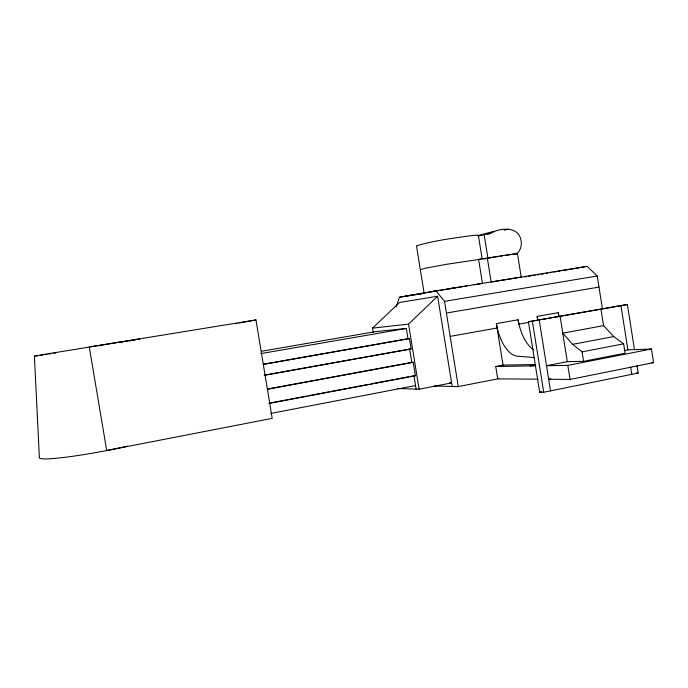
<?xml version="1.0" encoding="UTF-8"?>
<svg xmlns="http://www.w3.org/2000/svg" width="688" height="688" viewBox="0 0 688 688"><rect width="100%" height="100%" fill="white"/><g stroke="black" fill="none" stroke-linecap="round" stroke-linejoin="round"><path stroke-width="1.03" d="M396.219 306.796L399.427 297.225L435.96 290.835L444.525 301.353L458.268 386.596L498.31 378.753M373.18 332.356L372.492 328.15L408.56 324.108L437.62 296.261L452.171 386.45M372.492 328.15L399.608 302.462L437.62 296.261M487.422 234.187L490.389 233.404C500.348 227.608 518.89 225.784 521.151 240.981A13.631 12.049 78.9 0 1 518.442 252.04L516.619 253.734L505.448 255.446M441.343 290.104L424.109 293.054L416.481 245.84C434.567 240.465 453.487 238.117 472.157 235.554A31.553 1.539 -9.7 0 1 478.298 235.674M477.627 235.692L494.56 231.168M478.126 235.907L490.389 233.404M504.166 230.265L508.234 229.19M483.905 259.023L494.199 257.174M634.508 349.848L627.37 304.509L528.418 321.786L539.65 392.151L541.576 391.756M539.65 392.151L543.718 392.272L638.163 373.042L637.002 365.655M550.753 378.847L548.671 379.26L570.06 379.423L653.6 362.636L651.459 349.005L627.92 349.882L624.773 350.493M651.459 349.005L567.824 365.388L546.513 365.715L567.308 361.673L583.587 361.32L625.117 353.202L623.638 343.862L613.782 336.57L603.565 325.656L600.968 309.204M530.018 365.964L535.763 364.855M397.32 388.522L419.104 389.21L451.595 382.898L449.488 382.863M603.565 325.656L562.784 333.173L572.614 344.335L582.082 351.843L623.638 343.862M270.694 413.462L415.561 385.547M127.392 446.151A60.019 5.04 -10.4 0 1 39.397 458.062L34.4 356.135L42.613 354.664L255.962 319.929L272.199 418.364L106.709 450.52L89.268 346.924L138.993 339.072M538.188 379.183L497.734 378.864L495.747 366.489L503.04 365.096L535.574 364.52M572.614 344.335L613.782 336.57M268.991 403.185L306.814 396.021M308.912 395.626L328.873 391.85M330.98 391.455L346.735 388.471M348.833 388.075L368.794 384.3M370.901 383.895L394.009 379.527M396.116 379.122L408.715 376.74M410.822 376.345L412.92 375.949M268.991 403.478L415.44 375.751L413.264 362.335L411.802 362.37L267.735 388.969M235.072 323.756L237.162 323.377M239.252 322.99L255.962 319.929M267.727 389.21L413.264 362.335M137.677 339.451L139.397 339.141M264.364 375.141L411.097 348.902L409.429 338.608L407.975 338.72L263.642 364.193M264.347 375.33L411.097 348.902M528.418 321.786L627.37 304.509M450.167 336.38L497.768 327.892M518.924 324.125L528.444 322.431M263.624 364.339L409.429 338.608M503.04 365.096L496.392 323.601L518.116 319.765A34.434 17.707 79.7 0 0 533.51 349.745M537.801 320.522L537.147 316.403L558.26 312.67A33.944 18.714 79.6 0 0 559.086 316.901M418.923 294.06L423.834 293.2L405.129 296.236M449.015 288.805L455.74 287.627M260.812 353.615L406.307 328.451L407.975 338.72M129.206 340.921L131.133 340.586M133.059 340.259L134.986 339.932M541.37 274.22L543.451 273.867M545.532 273.506L547.614 273.145M549.695 272.792L551.776 272.431M553.857 272.078L555.938 271.717M558.02 271.356L560.101 271.003M562.182 270.642L587.156 266.351L597.244 276.008L602.49 309.23M261.5 351.258L375.588 331.616L406.307 328.451M446.409 313.031L598.99 287.085M120.847 342.323L122.963 341.97M125.07 341.618L127.185 341.265M444.525 301.353L597.244 276.008M442.35 289.94L445.102 289.476M446.022 289.33L466.799 285.916M99.941 345.789L101.953 345.453M429.458 291.97L587.156 266.351M399.427 297.225L416.911 294.395M418.992 294.06L421.108 293.716M524.488 276.954L526.604 276.619M528.711 276.275L530.818 275.931M532.933 275.587L535.04 275.252M537.156 274.908L539.263 274.564M474.041 284.746L482.443 283.413L478.59 259.385L487.319 258.052A29.472 0.765 -9.5 0 1 516.542 254.113M517.213 277.78L491.155 282.003L487.319 258.052M53.759 353.245L55.874 352.91M45.055 354.604L46.99 354.303M48.925 354.002L50.86 353.701M495.222 257.02L498.284 256.547M500.331 256.237L502.378 255.919M518.21 277.625L521.229 277.187L517.488 253.752M40.497 355.3L43.232 354.888M478.676 235.657L480.723 235.356M35.939 355.98L38.683 355.584M480.895 259.161L446.435 264.312L425.812 268.122L420.678 269.619M34.4 356.135L35.028 356.109M651.45 362.671L653.6 362.636M495.747 366.489L535.187 365.887M636.331 373.042L638.163 373.042M415.44 375.751L413.97 375.743L416.137 389.116M434.205 386.02L458.268 386.596M534.473 357.588L518.46 356.238A34.71 17.148 79.7 0 1 496.392 323.601M408.56 324.108L419.104 389.21M409.635 348.988L411.802 362.37M484.077 234.324L487.895 258.146M478.358 235.253L482.176 259.084M582.082 351.843L583.587 361.32M560.127 316.48L567.308 361.673M567.824 365.388L570.06 379.423M558.26 312.67L558.742 315.74M539.254 320.195L550.52 390.887M532.417 321.416L543.718 392.272M518.116 319.765L518.778 323.91M620.946 305.653L627.92 349.882M630.638 367.151L631.773 374.341M537.87 320.187A34.202 18.189 79.7 0 1 537.147 316.403"/></g></svg>
